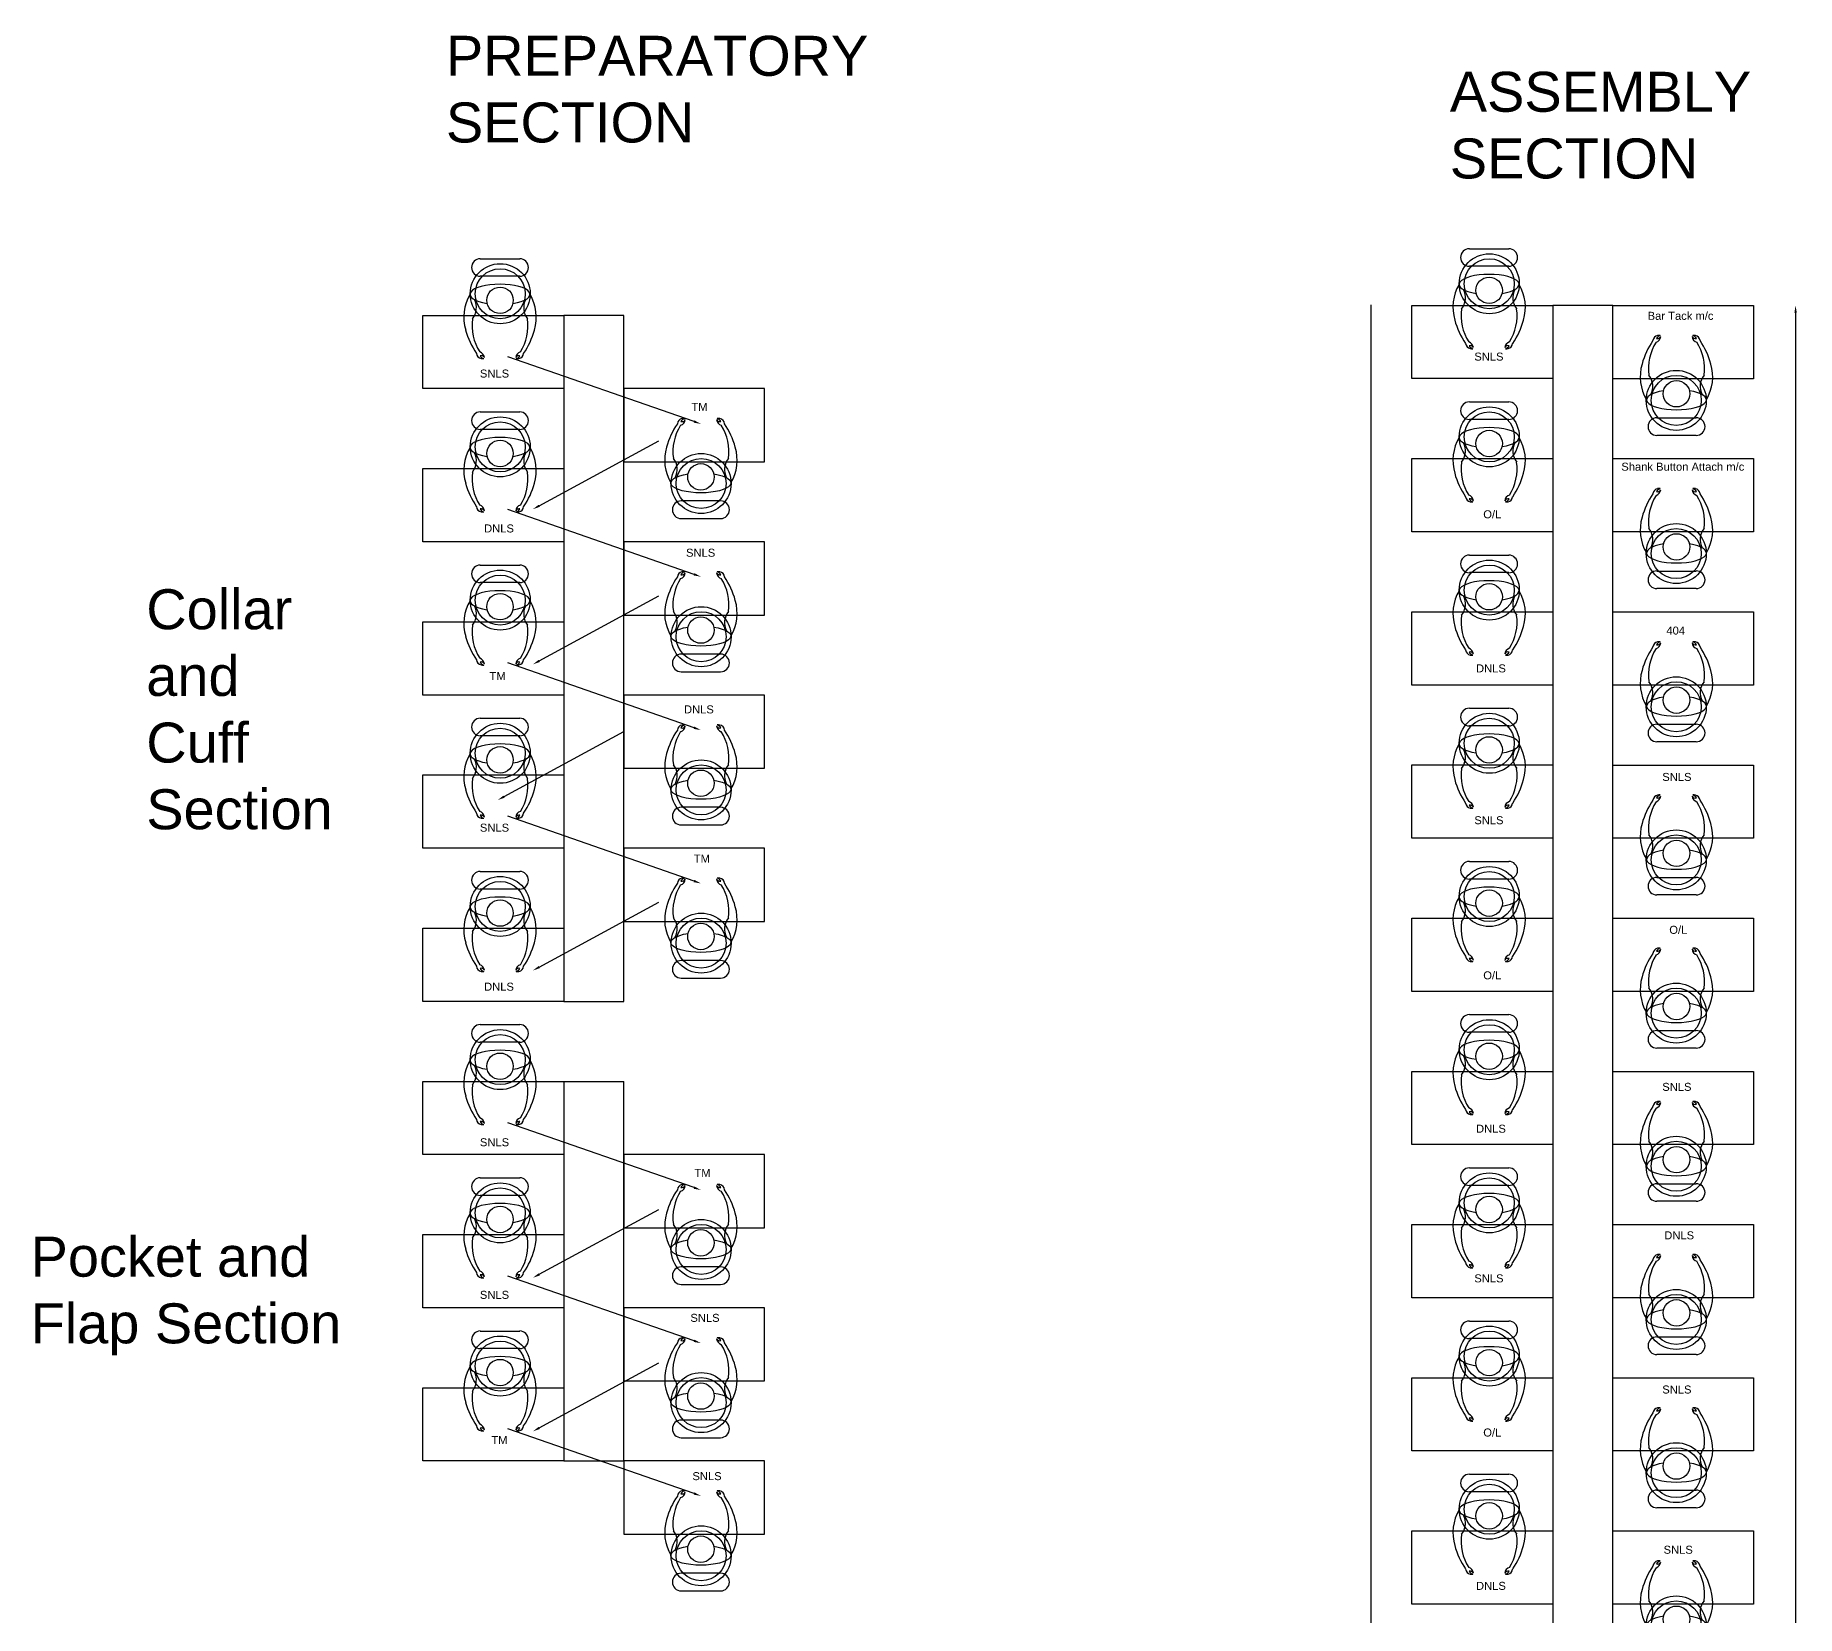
# Model space of a CAD drawing. Header units: feet. Extents: x 2.7 to 47.6, y 13.3 to 84.6.
# Drawn here: x 3.52 to 47.55, y 45.06 to 84.58 of the extents above; entities that cross this region are included whole.
import ezdxf

# ---------------------------------------------------------------- set-up
doc = ezdxf.new("R2010")
doc.units = ezdxf.units.FT
doc.header["$MEASUREMENT"] = 0
doc.styles.get("Standard").update_dxf_attribs({"font": 'arial.ttf'})

# ---------------------------------------------------------------- blocks, each defined once
blk = doc.blocks.new('*U15')
for points in [[(-0.324, 1.624), (0.66, 1.624)], [(0.66, 1.185), (-0.324, 1.185)]]:
    blk.add_lwpolyline(points)
blk.add_lwpolyline([(1.76, -1.624), (-1.76, -1.624), (-1.76, 0.206), (1.76, 0.206)], close=True)
for centre, radius in [((0.174, 0.748), 0.75), ((0.174, 0.748), 0.625), ((0.169, 0.583), 0.331)]:
    blk.add_circle(centre, radius)
for centre, radius, start, end in [((-0.324, 1.404), 0.22, 90, 270), ((0.66, 1.404), 0.22, 270, 90), ((0.393, 0.161), 1.129, 149.5661, 196.4975), ((-0.862, 0.399), 0.441, 321.0084, 27.6325), ((1.201, 0.399), 0.441, 152.3675, 218.9916), ((-0.054, 0.161), 1.129, 343.5025, 30.4339), ((0.7, -0.047), 1.231, 172.1339, 212.4052), ((-0.362, -0.047), 1.231, 327.5948, 7.8661), ((1.171, 0.345), 1.928, 195.1511, 214.4355), ((-0.832, 0.345), 1.928, 325.5645, 344.8489), ((-0.279, -0.735), 0.141, 184.3901, 259.8775), ((-0.383, -0.861), 0.161, 4.7874, 74.1711), ((-0.303, -0.887), 0.0892, 25.56, 106.9811), ((-0.2, -0.734), 0.146, 207.5188, 255.3197), ((-0.249, -0.157), 0.719, 265.656, 270.9775), ((0.722, -0.861), 0.161, 105.8289, 175.2126), ((0.642, -0.887), 0.0892, 73.0189, 154.44), ((0.538, -0.734), 0.146, 284.6803, 332.4812), ((0.587, -0.157), 0.719, 269.0225, 274.344), ((0.617, -0.735), 0.141, 280.1225, 355.6099)]:
    blk.add_arc(centre, radius, start, end)
blk.add_ellipse((0.169, 0.733), major_axis=(-0.75, 0), ratio=0.333333, start_param=2.015544, end_param=7.409234)
blk = doc.blocks.new('*U16')
at = {"color": 0, "linetype": 'ByBlock', "lineweight": -2, "transparency": 16777216}
for p in [(0, 61.28), (0, 57.45), (0, 53.62), (0, 49.79), (0, 45.96), (0, 42.13), (0, 38.3), (0, 34.47), (0, 30.64), (0, 26.81), (0, 22.98), (0, 19.15), (0, 15.32), (0, 11.49), (0, 7.66), (0, 3.83), (0, 0)]:
    blk.add_blockref('*U15', p, dxfattribs=at)
blk = doc.blocks.new('Arrow')
at = {"linetype": 'ByBlock', "lineweight": -2}
blk.add_lwpolyline([(19.992, 74.917), (15.339, 76.537)], dxfattribs=at)
blk.add_solid([(20.002, 74.945), (20.162, 74.858), (19.982, 74.889)])
blk = doc.blocks.new('arrow 2')
at = {"linetype": 'ByBlock', "lineweight": -2}
blk.add_lwpolyline([(16.121, 72.812), (19.11, 74.436)], dxfattribs=at)
blk.add_solid([(16.136, 72.785), (15.963, 72.726), (16.107, 72.838)])

msp = doc.modelspace()

# ---------------------------------------------------------------- linework, layer by layer
for p, q in [((16.732, 60.42), (18.232, 60.42)), ((16.732, 58.421), (18.232, 58.421)), ((16.732, 48.93), (18.232, 48.93))]:
    msp.add_line(p, q)
for points in [[(14.648, 78.988), (15.632, 78.988)], [(39.369, 79.238), (40.353, 79.238)], [(15.632, 78.549), (14.648, 78.549)], [(40.353, 78.799), (39.369, 78.799)], [(18.232, 60.42), (18.232, 77.571), (16.732, 77.571), (16.732, 60.42)], [(42.953, 14.71), (42.953, 77.819), (41.453, 77.819), (41.453, 14.71)], [(39.369, 75.408), (40.353, 75.408)], [(14.648, 75.158), (15.632, 75.158)], [(40.353, 74.969), (39.369, 74.969)], [(15.632, 74.719), (14.648, 74.719)], [(20.653, 72.932), (19.669, 72.932)], [(19.669, 72.492), (20.653, 72.492)], [(14.648, 71.328), (15.632, 71.328)], [(39.369, 71.578), (40.353, 71.578)], [(15.632, 70.889), (14.648, 70.889)], [(40.353, 71.139), (39.369, 71.139)], [(20.653, 69.102), (19.669, 69.102)], [(19.669, 68.662), (20.653, 68.662)], [(14.648, 67.498), (15.632, 67.498)], [(39.369, 67.748), (40.353, 67.748)], [(15.632, 67.059), (14.648, 67.059)], [(40.353, 67.309), (39.369, 67.309)], [(20.653, 65.272), (19.669, 65.272)], [(19.669, 64.832), (20.653, 64.832)], [(39.369, 63.918), (40.353, 63.918)], [(14.648, 63.668), (15.632, 63.668)], [(40.353, 63.479), (39.369, 63.479)], [(15.632, 63.229), (14.648, 63.229)], [(20.653, 61.442), (19.669, 61.442)], [(19.669, 61.002), (20.653, 61.002)], [(39.369, 60.088), (40.353, 60.088)], [(14.648, 59.838), (15.632, 59.838)], [(40.353, 59.649), (39.369, 59.649)], [(15.632, 59.399), (14.648, 59.399)], [(16.732, 58.421), (16.732, 48.93)], [(18.232, 48.93), (18.232, 58.421)], [(14.648, 56.008), (15.632, 56.008)], [(39.369, 56.258), (40.353, 56.258)], [(15.632, 55.569), (14.648, 55.569)], [(40.353, 55.819), (39.369, 55.819)], [(20.653, 53.782), (19.669, 53.782)], [(19.669, 53.342), (20.653, 53.342)], [(39.369, 52.428), (40.353, 52.428)], [(14.648, 52.178), (15.632, 52.178)], [(40.353, 51.989), (39.369, 51.989)], [(15.632, 51.739), (14.648, 51.739)], [(20.653, 49.952), (19.669, 49.952)], [(19.669, 49.512), (20.653, 49.512)], [(39.369, 48.598), (40.353, 48.598)], [(39.369, 48.598), (40.353, 48.598)], [(40.353, 48.159), (39.369, 48.159)], [(40.353, 48.159), (39.369, 48.159)], [(20.653, 46.122), (19.669, 46.122)], [(19.669, 45.682), (20.653, 45.682)]]:
    msp.add_lwpolyline(points)
for points in [[(16.732, 75.74), (13.212, 75.74), (13.212, 77.571), (16.732, 77.571)], [(41.453, 75.99), (37.933, 75.99), (37.933, 77.82), (41.453, 77.82)], [(21.753, 75.74), (18.232, 75.74), (18.232, 73.91), (21.753, 73.91)], [(41.453, 72.16), (37.933, 72.16), (37.933, 73.99), (41.453, 73.99)], [(16.732, 71.91), (13.212, 71.91), (13.212, 73.741), (16.732, 73.741)], [(21.753, 71.91), (18.232, 71.91), (18.232, 70.08), (21.753, 70.08)], [(41.453, 68.33), (37.933, 68.33), (37.933, 70.16), (41.453, 70.16)], [(16.732, 68.08), (13.212, 68.08), (13.212, 69.911), (16.732, 69.911)], [(21.753, 68.08), (18.232, 68.08), (18.232, 66.25), (21.753, 66.25)], [(16.732, 64.25), (13.212, 64.25), (13.212, 66.081), (16.732, 66.081)], [(41.453, 64.5), (37.933, 64.5), (37.933, 66.33), (41.453, 66.33)], [(21.753, 64.25), (18.232, 64.25), (18.232, 62.42), (21.753, 62.42)], [(16.732, 60.42), (13.212, 60.42), (13.212, 62.251), (16.732, 62.251)], [(41.453, 60.67), (37.933, 60.67), (37.933, 62.5), (41.453, 62.5)], [(41.453, 56.84), (37.933, 56.84), (37.933, 58.67), (41.453, 58.67)], [(16.732, 56.59), (13.212, 56.59), (13.212, 58.421), (16.732, 58.421)], [(21.753, 56.59), (18.232, 56.59), (18.232, 54.76), (21.753, 54.76)], [(41.453, 53.01), (37.933, 53.01), (37.933, 54.84), (41.453, 54.84)], [(16.732, 52.76), (13.212, 52.76), (13.212, 54.591), (16.732, 54.591)], [(21.753, 52.76), (18.232, 52.76), (18.232, 50.93), (21.753, 50.93)], [(16.732, 48.93), (13.212, 48.93), (13.212, 50.761), (16.732, 50.761)], [(41.453, 49.18), (37.933, 49.18), (37.933, 51.01), (41.453, 51.01)], [(21.753, 48.93), (18.232, 48.93), (18.232, 47.1), (21.753, 47.1)], [(41.453, 45.35), (37.933, 45.35), (37.933, 47.18), (41.453, 47.18)], [(41.453, 45.35), (37.933, 45.35), (37.933, 47.18), (41.453, 47.18)]]:
    msp.add_lwpolyline(points, close=True)
at = {"linetype": 'ByBlock', "lineweight": -2}
for points in [[(36.91, 14.89), (36.91, 77.831)], [(47.522, 77.639), (47.522, 14.702)]]:
    msp.add_lwpolyline(points, dxfattribs=at)
for centre, radius in [((15.146, 78.113), 0.75), ((39.867, 78.362), 0.75), ((39.867, 78.362), 0.625), ((15.146, 78.113), 0.625), ((39.862, 78.197), 0.331), ((15.141, 77.948), 0.331), ((15.146, 74.283), 0.75), ((15.146, 74.283), 0.625), ((39.867, 74.532), 0.75), ((39.867, 74.532), 0.625), ((15.141, 74.118), 0.331), ((39.862, 74.367), 0.331), ((20.167, 73.368), 0.75), ((20.167, 73.368), 0.625), ((20.162, 73.533), 0.331), ((39.867, 70.702), 0.75), ((39.867, 70.702), 0.625), ((15.146, 70.453), 0.75), ((15.146, 70.453), 0.625), ((15.141, 70.288), 0.331), ((39.862, 70.537), 0.331), ((20.167, 69.538), 0.75), ((20.167, 69.538), 0.625), ((20.162, 69.703), 0.331), ((15.146, 66.623), 0.75), ((39.867, 66.872), 0.75), ((39.867, 66.872), 0.625), ((15.146, 66.623), 0.625), ((39.862, 66.707), 0.331), ((15.141, 66.458), 0.331), ((20.167, 65.708), 0.75), ((20.167, 65.708), 0.625), ((20.162, 65.873), 0.331), ((15.146, 62.793), 0.75), ((15.146, 62.793), 0.625), ((39.867, 63.042), 0.75), ((39.867, 63.042), 0.625), ((39.862, 62.877), 0.331), ((15.141, 62.628), 0.331), ((20.167, 61.878), 0.75), ((20.167, 61.878), 0.625), ((20.162, 62.043), 0.331), ((39.867, 59.212), 0.75), ((15.146, 58.963), 0.75), ((15.146, 58.963), 0.625), ((39.867, 59.212), 0.625), ((15.141, 58.798), 0.331), ((39.862, 59.047), 0.331), ((39.867, 55.382), 0.75), ((39.867, 55.382), 0.625), ((15.146, 55.133), 0.75), ((15.146, 55.133), 0.625), ((39.862, 55.217), 0.331), ((15.141, 54.968), 0.331), ((20.167, 54.218), 0.75), ((20.167, 54.218), 0.625), ((20.162, 54.383), 0.331), ((15.146, 51.303), 0.75), ((39.867, 51.552), 0.75), ((39.867, 51.552), 0.625), ((15.146, 51.303), 0.625), ((39.862, 51.387), 0.331), ((15.141, 51.138), 0.331), ((20.167, 50.388), 0.75), ((20.167, 50.388), 0.625), ((20.162, 50.553), 0.331), ((39.867, 47.722), 0.75), ((39.867, 47.722), 0.75), ((39.867, 47.722), 0.625), ((39.867, 47.722), 0.625), ((39.862, 47.557), 0.331), ((39.862, 47.557), 0.331), ((20.167, 46.558), 0.75), ((20.167, 46.558), 0.625), ((20.162, 46.723), 0.331)]:
    msp.add_circle(centre, radius)
for centre, radius, start, end in [((14.648, 78.769), 0.22, 90, 270), ((15.632, 78.769), 0.22, 270, 90), ((39.369, 79.018), 0.22, 90, 270), ((40.353, 79.018), 0.22, 270, 90), ((15.365, 77.526), 1.129, 149.5661, 196.4975), ((14.11, 77.763), 0.441, 321.0084, 27.6325), ((16.173, 77.763), 0.441, 152.3675, 218.9916), ((14.918, 77.526), 1.129, 343.5025, 30.4339), ((40.086, 77.775), 1.129, 149.5661, 196.4975), ((38.831, 78.013), 0.441, 321.0084, 27.6325), ((40.894, 78.013), 0.441, 152.3675, 218.9916), ((39.639, 77.775), 1.129, 343.5025, 30.4339), ((40.393, 77.567), 1.231, 172.1339, 212.4052), ((39.331, 77.567), 1.231, 327.5948, 7.8661), ((16.143, 77.709), 1.928, 195.1511, 214.4355), ((15.672, 77.317), 1.231, 172.1339, 212.4052), ((14.61, 77.317), 1.231, 327.5948, 7.8661), ((14.14, 77.709), 1.928, 325.5645, 344.8489), ((40.864, 77.959), 1.928, 195.1511, 214.4355), ((38.861, 77.959), 1.928, 325.5645, 344.8489), ((14.693, 76.63), 0.141, 184.3901, 259.8775), ((14.589, 76.503), 0.161, 4.7874, 74.1711), ((15.694, 76.503), 0.161, 105.8289, 175.2126), ((15.589, 76.63), 0.141, 280.1225, 355.6099), ((39.414, 76.879), 0.141, 184.3901, 259.8775), ((39.31, 76.752), 0.161, 4.7874, 74.1711), ((39.39, 76.727), 0.0892, 25.56, 106.9811), ((39.494, 76.88), 0.146, 207.5188, 255.3197), ((39.444, 77.457), 0.719, 265.656, 270.9775), ((40.415, 76.752), 0.161, 105.8289, 175.2126), ((40.335, 76.727), 0.0892, 73.0189, 154.44), ((40.231, 76.88), 0.146, 284.6803, 332.4812), ((40.281, 77.457), 0.719, 269.0225, 274.344), ((40.31, 76.879), 0.141, 280.1225, 355.6099), ((14.669, 76.478), 0.0892, 25.56, 106.9811), ((14.772, 76.631), 0.146, 207.5188, 255.3197), ((14.723, 77.208), 0.719, 265.656, 270.9775), ((15.614, 76.478), 0.0892, 73.0189, 154.44), ((15.51, 76.631), 0.146, 284.6803, 332.4812), ((15.56, 77.208), 0.719, 269.0225, 274.344), ((39.369, 75.188), 0.22, 90, 270), ((40.353, 75.188), 0.22, 270, 90), ((14.648, 74.939), 0.22, 90, 270), ((15.632, 74.939), 0.22, 270, 90), ((21.164, 73.772), 1.928, 145.5645, 164.8489), ((19.714, 74.851), 0.141, 100.1225, 175.6099), ((19.61, 74.978), 0.161, 285.8289, 355.2126), ((19.793, 74.85), 0.146, 104.6803, 152.4812), ((19.689, 75.003), 0.0892, 253.0189, 334.44), ((19.744, 74.273), 0.719, 89.0225, 94.344), ((20.635, 75.003), 0.0892, 205.56, 286.9811), ((20.714, 74.978), 0.161, 184.7874, 254.1711), ((20.58, 74.273), 0.719, 85.656, 90.9775), ((20.531, 74.85), 0.146, 27.5188, 75.3197), ((20.61, 74.851), 0.141, 4.3901, 79.8775), ((19.16, 73.772), 1.928, 15.1511, 34.4355), ((20.693, 74.164), 1.231, 147.5948, 187.8661), ((19.631, 74.164), 1.231, 352.1339, 32.4052), ((40.086, 73.945), 1.129, 149.5661, 196.4975), ((39.639, 73.945), 1.129, 343.5025, 30.4339), ((15.365, 73.696), 1.129, 149.5661, 196.4975), ((14.11, 73.933), 0.441, 321.0084, 27.6325), ((16.173, 73.933), 0.441, 152.3675, 218.9916), ((14.918, 73.696), 1.129, 343.5025, 30.4339), ((20.385, 73.955), 1.129, 163.5025, 210.4339), ((19.131, 73.718), 0.441, 332.3675, 38.9916), ((21.193, 73.718), 0.441, 141.0084, 207.6325), ((19.938, 73.955), 1.129, 329.5661, 16.4975), ((38.831, 74.183), 0.441, 321.0084, 27.6325), ((40.894, 74.183), 0.441, 152.3675, 218.9916), ((15.672, 73.487), 1.231, 172.1339, 212.4052), ((14.61, 73.487), 1.231, 327.5948, 7.8661), ((40.864, 74.129), 1.928, 195.1511, 214.4355), ((40.393, 73.737), 1.231, 172.1339, 212.4052), ((39.331, 73.737), 1.231, 327.5948, 7.8661), ((38.861, 74.129), 1.928, 325.5645, 344.8489), ((16.143, 73.879), 1.928, 195.1511, 214.4355), ((14.14, 73.879), 1.928, 325.5645, 344.8489), ((14.693, 72.8), 0.141, 184.3901, 259.8775), ((14.589, 72.673), 0.161, 4.7874, 74.1711), ((14.669, 72.648), 0.0892, 25.56, 106.9811), ((14.772, 72.801), 0.146, 207.5188, 255.3197), ((14.723, 73.378), 0.719, 265.656, 270.9775), ((15.694, 72.673), 0.161, 105.8289, 175.2126), ((15.614, 72.648), 0.0892, 73.0189, 154.44), ((15.51, 72.801), 0.146, 284.6803, 332.4812), ((15.56, 73.378), 0.719, 269.0225, 274.344), ((15.589, 72.8), 0.141, 280.1225, 355.6099), ((19.669, 72.712), 0.22, 90, 270), ((20.653, 72.712), 0.22, 270, 90), ((39.414, 73.049), 0.141, 184.3901, 259.8775), ((39.31, 72.922), 0.161, 4.7874, 74.1711), ((39.39, 72.897), 0.0892, 25.56, 106.9811), ((39.494, 73.05), 0.146, 207.5188, 255.3197), ((39.444, 73.627), 0.719, 265.656, 270.9775), ((40.415, 72.922), 0.161, 105.8289, 175.2126), ((40.335, 72.897), 0.0892, 73.0189, 154.44), ((40.231, 73.05), 0.146, 284.6803, 332.4812), ((40.281, 73.627), 0.719, 269.0225, 274.344), ((40.31, 73.049), 0.141, 280.1225, 355.6099), ((14.648, 71.109), 0.22, 90, 270), ((15.632, 71.109), 0.22, 270, 90), ((39.369, 71.358), 0.22, 90, 270), ((40.353, 71.358), 0.22, 270, 90), ((21.164, 69.942), 1.928, 145.5645, 164.8489), ((20.693, 70.334), 1.231, 147.5948, 187.8661), ((19.714, 71.021), 0.141, 100.1225, 175.6099), ((19.61, 71.148), 0.161, 285.8289, 355.2126), ((19.793, 71.02), 0.146, 104.6803, 152.4812), ((19.689, 71.173), 0.0892, 253.0189, 334.44), ((19.744, 70.443), 0.719, 89.0225, 94.344), ((20.635, 71.173), 0.0892, 205.56, 286.9811), ((20.714, 71.148), 0.161, 184.7874, 254.1711), ((20.58, 70.443), 0.719, 85.656, 90.9775), ((20.531, 71.02), 0.146, 27.5188, 75.3197), ((20.61, 71.021), 0.141, 4.3901, 79.8775), ((19.631, 70.334), 1.231, 352.1339, 32.4052), ((19.16, 69.942), 1.928, 15.1511, 34.4355), ((20.385, 70.125), 1.129, 163.5025, 210.4339), ((19.938, 70.125), 1.129, 329.5661, 16.4975), ((40.086, 70.115), 1.129, 149.5661, 196.4975), ((38.831, 70.353), 0.441, 321.0084, 27.6325), ((40.894, 70.353), 0.441, 152.3675, 218.9916), ((39.639, 70.115), 1.129, 343.5025, 30.4339), ((15.365, 69.866), 1.129, 149.5661, 196.4975), ((14.11, 70.103), 0.441, 321.0084, 27.6325), ((16.173, 70.103), 0.441, 152.3675, 218.9916), ((14.918, 69.866), 1.129, 343.5025, 30.4339), ((19.131, 69.888), 0.441, 332.3675, 38.9916), ((21.193, 69.888), 0.441, 141.0084, 207.6325), ((40.393, 69.907), 1.231, 172.1339, 212.4052), ((39.331, 69.907), 1.231, 327.5948, 7.8661), ((15.672, 69.657), 1.231, 172.1339, 212.4052), ((14.61, 69.657), 1.231, 327.5948, 7.8661), ((40.864, 70.299), 1.928, 195.1511, 214.4355), ((38.861, 70.299), 1.928, 325.5645, 344.8489), ((16.143, 70.049), 1.928, 195.1511, 214.4355), ((14.14, 70.049), 1.928, 325.5645, 344.8489), ((39.414, 69.219), 0.141, 184.3901, 259.8775), ((39.31, 69.092), 0.161, 4.7874, 74.1711), ((39.39, 69.067), 0.0892, 25.56, 106.9811), ((39.494, 69.22), 0.146, 207.5188, 255.3197), ((40.415, 69.092), 0.161, 105.8289, 175.2126), ((40.335, 69.067), 0.0892, 73.0189, 154.44), ((40.231, 69.22), 0.146, 284.6803, 332.4812), ((40.31, 69.219), 0.141, 280.1225, 355.6099), ((14.693, 68.97), 0.141, 184.3901, 259.8775), ((14.589, 68.843), 0.161, 4.7874, 74.1711), ((14.669, 68.818), 0.0892, 25.56, 106.9811), ((14.772, 68.971), 0.146, 207.5188, 255.3197), ((14.723, 69.548), 0.719, 265.656, 270.9775), ((15.694, 68.843), 0.161, 105.8289, 175.2126), ((15.614, 68.818), 0.0892, 73.0189, 154.44), ((15.51, 68.971), 0.146, 284.6803, 332.4812), ((15.56, 69.548), 0.719, 269.0225, 274.344), ((15.589, 68.97), 0.141, 280.1225, 355.6099), ((19.669, 68.882), 0.22, 90, 270), ((20.653, 68.882), 0.22, 270, 90), ((39.444, 69.797), 0.719, 265.656, 270.9775), ((40.281, 69.797), 0.719, 269.0225, 274.344), ((14.648, 67.279), 0.22, 90, 270), ((15.632, 67.279), 0.22, 270, 90), ((39.369, 67.528), 0.22, 90, 270), ((40.353, 67.528), 0.22, 270, 90), ((21.164, 66.112), 1.928, 145.5645, 164.8489), ((20.693, 66.504), 1.231, 147.5948, 187.8661), ((19.714, 67.191), 0.141, 100.1225, 175.6099), ((19.61, 67.318), 0.161, 285.8289, 355.2126), ((19.793, 67.19), 0.146, 104.6803, 152.4812), ((19.689, 67.343), 0.0892, 253.0189, 334.44), ((19.744, 66.613), 0.719, 89.0225, 94.344), ((20.635, 67.343), 0.0892, 205.56, 286.9811), ((20.714, 67.318), 0.161, 184.7874, 254.1711), ((20.58, 66.613), 0.719, 85.656, 90.9775), ((20.531, 67.19), 0.146, 27.5188, 75.3197), ((20.61, 67.191), 0.141, 4.3901, 79.8775), ((19.631, 66.504), 1.231, 352.1339, 32.4052), ((19.16, 66.112), 1.928, 15.1511, 34.4355), ((15.365, 66.036), 1.129, 149.5661, 196.4975), ((14.918, 66.036), 1.129, 343.5025, 30.4339), ((20.385, 66.295), 1.129, 163.5025, 210.4339), ((19.938, 66.295), 1.129, 329.5661, 16.4975), ((40.086, 66.285), 1.129, 149.5661, 196.4975), ((38.831, 66.523), 0.441, 321.0084, 27.6325), ((40.894, 66.523), 0.441, 152.3675, 218.9916), ((39.639, 66.285), 1.129, 343.5025, 30.4339), ((14.11, 66.273), 0.441, 321.0084, 27.6325), ((16.173, 66.273), 0.441, 152.3675, 218.9916), ((19.131, 66.058), 0.441, 332.3675, 38.9916), ((21.193, 66.058), 0.441, 141.0084, 207.6325), ((40.393, 66.077), 1.231, 172.1339, 212.4052), ((39.331, 66.077), 1.231, 327.5948, 7.8661), ((16.143, 66.219), 1.928, 195.1511, 214.4355), ((15.672, 65.827), 1.231, 172.1339, 212.4052), ((14.61, 65.827), 1.231, 327.5948, 7.8661), ((14.14, 66.219), 1.928, 325.5645, 344.8489), ((40.864, 66.469), 1.928, 195.1511, 214.4355), ((38.861, 66.469), 1.928, 325.5645, 344.8489), ((14.589, 65.013), 0.161, 4.7874, 74.1711), ((15.694, 65.013), 0.161, 105.8289, 175.2126), ((19.669, 65.052), 0.22, 90, 270), ((20.653, 65.052), 0.22, 270, 90), ((39.414, 65.389), 0.141, 184.3901, 259.8775), ((39.31, 65.262), 0.161, 4.7874, 74.1711), ((39.39, 65.237), 0.0892, 25.56, 106.9811), ((39.494, 65.39), 0.146, 207.5188, 255.3197), ((39.444, 65.967), 0.719, 265.656, 270.9775), ((40.415, 65.262), 0.161, 105.8289, 175.2126), ((40.335, 65.237), 0.0892, 73.0189, 154.44), ((40.231, 65.39), 0.146, 284.6803, 332.4812), ((40.281, 65.967), 0.719, 269.0225, 274.344), ((40.31, 65.389), 0.141, 280.1225, 355.6099), ((14.693, 65.14), 0.141, 184.3901, 259.8775), ((14.669, 64.988), 0.0892, 25.56, 106.9811), ((14.772, 65.141), 0.146, 207.5188, 255.3197), ((14.723, 65.718), 0.719, 265.656, 270.9775), ((15.614, 64.988), 0.0892, 73.0189, 154.44), ((15.51, 65.141), 0.146, 284.6803, 332.4812), ((15.56, 65.718), 0.719, 269.0225, 274.344), ((15.589, 65.14), 0.141, 280.1225, 355.6099), ((39.369, 63.698), 0.22, 90, 270), ((40.353, 63.698), 0.22, 270, 90), ((14.648, 63.449), 0.22, 90, 270), ((15.632, 63.449), 0.22, 270, 90), ((19.714, 63.361), 0.141, 100.1225, 175.6099), ((19.61, 63.488), 0.161, 285.8289, 355.2126), ((19.793, 63.36), 0.146, 104.6803, 152.4812), ((19.689, 63.513), 0.0892, 253.0189, 334.44), ((19.744, 62.783), 0.719, 89.0225, 94.344), ((20.635, 63.513), 0.0892, 205.56, 286.9811), ((20.714, 63.488), 0.161, 184.7874, 254.1711), ((20.58, 62.783), 0.719, 85.656, 90.9775), ((20.531, 63.36), 0.146, 27.5188, 75.3197), ((20.61, 63.361), 0.141, 4.3901, 79.8775), ((21.164, 62.282), 1.928, 145.5645, 164.8489), ((20.693, 62.674), 1.231, 147.5948, 187.8661), ((19.631, 62.674), 1.231, 352.1339, 32.4052), ((19.16, 62.282), 1.928, 15.1511, 34.4355), ((40.086, 62.455), 1.129, 149.5661, 196.4975), ((39.639, 62.455), 1.129, 343.5025, 30.4339), ((15.365, 62.206), 1.129, 149.5661, 196.4975), ((14.11, 62.443), 0.441, 321.0084, 27.6325), ((16.173, 62.443), 0.441, 152.3675, 218.9916), ((14.918, 62.206), 1.129, 343.5025, 30.4339), ((20.385, 62.465), 1.129, 163.5025, 210.4339), ((19.938, 62.465), 1.129, 329.5661, 16.4975), ((38.831, 62.693), 0.441, 321.0084, 27.6325), ((40.894, 62.693), 0.441, 152.3675, 218.9916), ((15.672, 61.997), 1.231, 172.1339, 212.4052), ((14.61, 61.997), 1.231, 327.5948, 7.8661), ((19.131, 62.228), 0.441, 332.3675, 38.9916), ((21.193, 62.228), 0.441, 141.0084, 207.6325), ((40.864, 62.639), 1.928, 195.1511, 214.4355), ((40.393, 62.247), 1.231, 172.1339, 212.4052), ((39.331, 62.247), 1.231, 327.5948, 7.8661), ((38.861, 62.639), 1.928, 325.5645, 344.8489), ((16.143, 62.389), 1.928, 195.1511, 214.4355), ((14.14, 62.389), 1.928, 325.5645, 344.8489), ((14.693, 61.31), 0.141, 184.3901, 259.8775), ((14.589, 61.183), 0.161, 4.7874, 74.1711), ((14.669, 61.158), 0.0892, 25.56, 106.9811), ((14.772, 61.311), 0.146, 207.5188, 255.3197), ((15.694, 61.183), 0.161, 105.8289, 175.2126), ((15.614, 61.158), 0.0892, 73.0189, 154.44), ((15.51, 61.311), 0.146, 284.6803, 332.4812), ((15.589, 61.31), 0.141, 280.1225, 355.6099), ((19.669, 61.222), 0.22, 90, 270), ((20.653, 61.222), 0.22, 270, 90), ((39.414, 61.559), 0.141, 184.3901, 259.8775), ((39.31, 61.432), 0.161, 4.7874, 74.1711), ((39.39, 61.407), 0.0892, 25.56, 106.9811), ((39.494, 61.56), 0.146, 207.5188, 255.3197), ((39.444, 62.137), 0.719, 265.656, 270.9775), ((40.415, 61.432), 0.161, 105.8289, 175.2126), ((40.335, 61.407), 0.0892, 73.0189, 154.44), ((40.231, 61.56), 0.146, 284.6803, 332.4812), ((40.281, 62.137), 0.719, 269.0225, 274.344), ((40.31, 61.559), 0.141, 280.1225, 355.6099), ((14.723, 61.888), 0.719, 265.656, 270.9775), ((15.56, 61.888), 0.719, 269.0225, 274.344), ((39.369, 59.868), 0.22, 90, 270), ((40.353, 59.868), 0.22, 270, 90), ((14.648, 59.619), 0.22, 90, 270), ((15.632, 59.619), 0.22, 270, 90), ((40.086, 58.625), 1.129, 149.5661, 196.4975), ((38.831, 58.863), 0.441, 321.0084, 27.6325), ((40.894, 58.863), 0.441, 152.3675, 218.9916), ((39.639, 58.625), 1.129, 343.5025, 30.4339), ((15.365, 58.376), 1.129, 149.5661, 196.4975), ((14.11, 58.613), 0.441, 321.0084, 27.6325), ((16.173, 58.613), 0.441, 152.3675, 218.9916), ((14.918, 58.376), 1.129, 343.5025, 30.4339), ((40.393, 58.417), 1.231, 172.1339, 212.4052), ((39.331, 58.417), 1.231, 327.5948, 7.8661), ((15.672, 58.167), 1.231, 172.1339, 212.4052), ((14.61, 58.167), 1.231, 327.5948, 7.8661), ((40.864, 58.809), 1.928, 195.1511, 214.4355), ((38.861, 58.809), 1.928, 325.5645, 344.8489), ((16.143, 58.559), 1.928, 195.1511, 214.4355), ((14.14, 58.559), 1.928, 325.5645, 344.8489), ((39.414, 57.729), 0.141, 184.3901, 259.8775), ((39.31, 57.602), 0.161, 4.7874, 74.1711), ((40.415, 57.602), 0.161, 105.8289, 175.2126), ((40.31, 57.729), 0.141, 280.1225, 355.6099), ((14.693, 57.48), 0.141, 184.3901, 259.8775), ((14.589, 57.353), 0.161, 4.7874, 74.1711), ((14.669, 57.328), 0.0892, 25.56, 106.9811), ((14.772, 57.481), 0.146, 207.5188, 255.3197), ((14.723, 58.058), 0.719, 265.656, 270.9775), ((15.694, 57.353), 0.161, 105.8289, 175.2126), ((15.614, 57.328), 0.0892, 73.0189, 154.44), ((15.51, 57.481), 0.146, 284.6803, 332.4812), ((15.56, 58.058), 0.719, 269.0225, 274.344), ((15.589, 57.48), 0.141, 280.1225, 355.6099), ((39.39, 57.577), 0.0892, 25.56, 106.9811), ((39.494, 57.73), 0.146, 207.5188, 255.3197), ((39.444, 58.307), 0.719, 265.656, 270.9775), ((40.335, 57.577), 0.0892, 73.0189, 154.44), ((40.231, 57.73), 0.146, 284.6803, 332.4812), ((40.281, 58.307), 0.719, 269.0225, 274.344), ((14.648, 55.789), 0.22, 90, 270), ((15.632, 55.789), 0.22, 270, 90), ((39.369, 56.038), 0.22, 90, 270), ((40.353, 56.038), 0.22, 270, 90), ((21.164, 54.622), 1.928, 145.5645, 164.8489), ((20.693, 55.014), 1.231, 147.5948, 187.8661), ((19.714, 55.701), 0.141, 100.1225, 175.6099), ((19.61, 55.828), 0.161, 285.8289, 355.2126), ((19.793, 55.7), 0.146, 104.6803, 152.4812), ((19.689, 55.853), 0.0892, 253.0189, 334.44), ((19.744, 55.123), 0.719, 89.0225, 94.344), ((20.635, 55.853), 0.0892, 205.56, 286.9811), ((20.714, 55.828), 0.161, 184.7874, 254.1711), ((20.58, 55.123), 0.719, 85.656, 90.9775), ((20.531, 55.7), 0.146, 27.5188, 75.3197), ((20.61, 55.701), 0.141, 4.3901, 79.8775), ((19.631, 55.014), 1.231, 352.1339, 32.4052), ((19.16, 54.622), 1.928, 15.1511, 34.4355), ((15.365, 54.546), 1.129, 149.5661, 196.4975), ((14.918, 54.546), 1.129, 343.5025, 30.4339), ((20.385, 54.805), 1.129, 163.5025, 210.4339), ((19.938, 54.805), 1.129, 329.5661, 16.4975), ((40.086, 54.795), 1.129, 149.5661, 196.4975), ((38.831, 55.033), 0.441, 321.0084, 27.6325), ((40.894, 55.033), 0.441, 152.3675, 218.9916), ((39.639, 54.795), 1.129, 343.5025, 30.4339), ((14.11, 54.783), 0.441, 321.0084, 27.6325), ((16.173, 54.783), 0.441, 152.3675, 218.9916), ((19.131, 54.568), 0.441, 332.3675, 38.9916), ((21.193, 54.568), 0.441, 141.0084, 207.6325), ((40.393, 54.587), 1.231, 172.1339, 212.4052), ((39.331, 54.587), 1.231, 327.5948, 7.8661), ((16.143, 54.729), 1.928, 195.1511, 214.4355), ((15.672, 54.337), 1.231, 172.1339, 212.4052), ((14.61, 54.337), 1.231, 327.5948, 7.8661), ((14.14, 54.729), 1.928, 325.5645, 344.8489), ((40.864, 54.979), 1.928, 195.1511, 214.4355), ((38.861, 54.979), 1.928, 325.5645, 344.8489), ((19.669, 53.562), 0.22, 90, 270), ((20.653, 53.562), 0.22, 270, 90), ((39.414, 53.899), 0.141, 184.3901, 259.8775), ((39.31, 53.772), 0.161, 4.7874, 74.1711), ((39.39, 53.747), 0.0892, 25.56, 106.9811), ((39.494, 53.9), 0.146, 207.5188, 255.3197), ((39.444, 54.477), 0.719, 265.656, 270.9775), ((40.415, 53.772), 0.161, 105.8289, 175.2126), ((40.335, 53.747), 0.0892, 73.0189, 154.44), ((40.231, 53.9), 0.146, 284.6803, 332.4812), ((40.281, 54.477), 0.719, 269.0225, 274.344), ((40.31, 53.899), 0.141, 280.1225, 355.6099), ((14.693, 53.65), 0.141, 184.3901, 259.8775), ((14.589, 53.523), 0.161, 4.7874, 74.1711), ((14.669, 53.498), 0.0892, 25.56, 106.9811), ((14.772, 53.651), 0.146, 207.5188, 255.3197), ((14.723, 54.228), 0.719, 265.656, 270.9775), ((15.694, 53.523), 0.161, 105.8289, 175.2126), ((15.614, 53.498), 0.0892, 73.0189, 154.44), ((15.51, 53.651), 0.146, 284.6803, 332.4812), ((15.56, 54.228), 0.719, 269.0225, 274.344), ((15.589, 53.65), 0.141, 280.1225, 355.6099), ((39.369, 52.208), 0.22, 90, 270), ((40.353, 52.208), 0.22, 270, 90), ((14.648, 51.959), 0.22, 90, 270), ((15.632, 51.959), 0.22, 270, 90), ((19.714, 51.871), 0.141, 100.1225, 175.6099), ((19.61, 51.998), 0.161, 285.8289, 355.2126), ((19.793, 51.87), 0.146, 104.6803, 152.4812), ((19.689, 52.023), 0.0892, 253.0189, 334.44), ((19.744, 51.293), 0.719, 89.0225, 94.344), ((20.635, 52.023), 0.0892, 205.56, 286.9811), ((20.714, 51.998), 0.161, 184.7874, 254.1711), ((20.58, 51.293), 0.719, 85.656, 90.9775), ((20.531, 51.87), 0.146, 27.5188, 75.3197), ((20.61, 51.871), 0.141, 4.3901, 79.8775), ((21.164, 50.792), 1.928, 145.5645, 164.8489), ((20.693, 51.184), 1.231, 147.5948, 187.8661), ((19.631, 51.184), 1.231, 352.1339, 32.4052), ((19.16, 50.792), 1.928, 15.1511, 34.4355), ((40.086, 50.965), 1.129, 149.5661, 196.4975), ((39.639, 50.965), 1.129, 343.5025, 30.4339), ((15.365, 50.716), 1.129, 149.5661, 196.4975), ((14.11, 50.953), 0.441, 321.0084, 27.6325), ((16.173, 50.953), 0.441, 152.3675, 218.9916), ((14.918, 50.716), 1.129, 343.5025, 30.4339), ((20.385, 50.975), 1.129, 163.5025, 210.4339), ((19.938, 50.975), 1.129, 329.5661, 16.4975), ((38.831, 51.203), 0.441, 321.0084, 27.6325), ((40.894, 51.203), 0.441, 152.3675, 218.9916), ((15.672, 50.507), 1.231, 172.1339, 212.4052), ((14.61, 50.507), 1.231, 327.5948, 7.8661), ((19.131, 50.738), 0.441, 332.3675, 38.9916), ((21.193, 50.738), 0.441, 141.0084, 207.6325), ((40.864, 51.149), 1.928, 195.1511, 214.4355), ((40.393, 50.757), 1.231, 172.1339, 212.4052), ((39.331, 50.757), 1.231, 327.5948, 7.8661), ((38.861, 51.149), 1.928, 325.5645, 344.8489), ((16.143, 50.899), 1.928, 195.1511, 214.4355), ((14.14, 50.899), 1.928, 325.5645, 344.8489), ((14.693, 49.82), 0.141, 184.3901, 259.8775), ((14.589, 49.693), 0.161, 4.7874, 74.1711), ((14.669, 49.668), 0.0892, 25.56, 106.9811), ((14.772, 49.821), 0.146, 207.5188, 255.3197), ((15.694, 49.693), 0.161, 105.8289, 175.2126), ((15.614, 49.668), 0.0892, 73.0189, 154.44), ((15.51, 49.821), 0.146, 284.6803, 332.4812), ((15.589, 49.82), 0.141, 280.1225, 355.6099), ((19.669, 49.732), 0.22, 90, 270), ((20.653, 49.732), 0.22, 270, 90), ((39.414, 50.069), 0.141, 184.3901, 259.8775), ((39.31, 49.942), 0.161, 4.7874, 74.1711), ((39.39, 49.917), 0.0892, 25.56, 106.9811), ((39.494, 50.07), 0.146, 207.5188, 255.3197), ((39.444, 50.647), 0.719, 265.656, 270.9775), ((40.415, 49.942), 0.161, 105.8289, 175.2126), ((40.335, 49.917), 0.0892, 73.0189, 154.44), ((40.231, 50.07), 0.146, 284.6803, 332.4812), ((40.281, 50.647), 0.719, 269.0225, 274.344), ((40.31, 50.069), 0.141, 280.1225, 355.6099), ((14.723, 50.398), 0.719, 265.656, 270.9775), ((15.56, 50.398), 0.719, 269.0225, 274.344), ((39.369, 48.378), 0.22, 90, 270), ((39.369, 48.378), 0.22, 90, 270), ((40.353, 48.378), 0.22, 270, 90), ((40.353, 48.378), 0.22, 270, 90), ((21.164, 46.962), 1.928, 145.5645, 164.8489), ((20.693, 47.354), 1.231, 147.5948, 187.8661), ((19.714, 48.041), 0.141, 100.1225, 175.6099), ((19.61, 48.168), 0.161, 285.8289, 355.2126), ((19.793, 48.04), 0.146, 104.6803, 152.4812), ((19.689, 48.193), 0.0892, 253.0189, 334.44), ((19.744, 47.463), 0.719, 89.0225, 94.344), ((20.635, 48.193), 0.0892, 205.56, 286.9811), ((20.714, 48.168), 0.161, 184.7874, 254.1711), ((20.58, 47.463), 0.719, 85.656, 90.9775), ((20.531, 48.04), 0.146, 27.5188, 75.3197), ((20.61, 48.041), 0.141, 4.3901, 79.8775), ((19.631, 47.354), 1.231, 352.1339, 32.4052), ((19.16, 46.962), 1.928, 15.1511, 34.4355), ((40.086, 47.135), 1.129, 149.5661, 196.4975), ((40.086, 47.135), 1.129, 149.5661, 196.4975), ((38.831, 47.373), 0.441, 321.0084, 27.6325), ((38.831, 47.373), 0.441, 321.0084, 27.6325), ((40.894, 47.373), 0.441, 152.3675, 218.9916), ((40.894, 47.373), 0.441, 152.3675, 218.9916), ((39.639, 47.135), 1.129, 343.5025, 30.4339), ((39.639, 47.135), 1.129, 343.5025, 30.4339), ((20.385, 47.145), 1.129, 163.5025, 210.4339), ((19.131, 46.908), 0.441, 332.3675, 38.9916), ((21.193, 46.908), 0.441, 141.0084, 207.6325), ((19.938, 47.145), 1.129, 329.5661, 16.4975), ((40.864, 47.319), 1.928, 195.1511, 214.4355), ((40.864, 47.319), 1.928, 195.1511, 214.4355), ((40.393, 46.927), 1.231, 172.1339, 212.4052), ((40.393, 46.927), 1.231, 172.1339, 212.4052), ((39.331, 46.927), 1.231, 327.5948, 7.8661), ((39.331, 46.927), 1.231, 327.5948, 7.8661), ((38.861, 47.319), 1.928, 325.5645, 344.8489), ((38.861, 47.319), 1.928, 325.5645, 344.8489), ((39.31, 46.112), 0.161, 4.7874, 74.1711), ((39.31, 46.112), 0.161, 4.7874, 74.1711), ((40.415, 46.112), 0.161, 105.8289, 175.2126), ((40.415, 46.112), 0.161, 105.8289, 175.2126), ((19.669, 45.902), 0.22, 90, 270), ((20.653, 45.902), 0.22, 270, 90), ((39.414, 46.239), 0.141, 184.3901, 259.8775), ((39.414, 46.239), 0.141, 184.3901, 259.8775), ((39.39, 46.087), 0.0892, 25.56, 106.9811), ((39.39, 46.087), 0.0892, 25.56, 106.9811), ((39.494, 46.24), 0.146, 207.5188, 255.3197), ((39.494, 46.24), 0.146, 207.5188, 255.3197), ((39.444, 46.817), 0.719, 265.656, 270.9775), ((39.444, 46.817), 0.719, 265.656, 270.9775), ((40.335, 46.087), 0.0892, 73.0189, 154.44), ((40.335, 46.087), 0.0892, 73.0189, 154.44), ((40.231, 46.24), 0.146, 284.6803, 332.4812), ((40.231, 46.24), 0.146, 284.6803, 332.4812), ((40.281, 46.817), 0.719, 269.0225, 274.344), ((40.281, 46.817), 0.719, 269.0225, 274.344), ((40.31, 46.239), 0.141, 280.1225, 355.6099), ((40.31, 46.239), 0.141, 280.1225, 355.6099)]:
    msp.add_arc(centre, radius, start, end)
for centre in [(39.862, 78.347), (15.141, 78.098), (15.141, 74.268), (39.862, 74.517), (39.862, 70.687), (15.141, 70.438), (39.862, 66.857), (15.141, 66.608), (15.141, 62.778), (39.862, 63.027), (39.862, 59.197), (15.141, 58.948), (39.862, 55.367), (15.141, 55.118), (15.141, 51.288), (39.862, 51.537), (39.862, 47.707), (39.862, 47.707)]:
    msp.add_ellipse(centre, major_axis=(-0.75, 0), ratio=0.333333, start_param=2.015544, end_param=7.409234)
at = {"extrusion": (0, 0, -1)}
for centre in [(20.162, 73.383), (20.162, 69.553), (20.162, 65.723), (20.162, 61.893), (20.162, 54.233), (20.162, 50.403), (20.162, 46.573)]:
    msp.add_ellipse(centre, major_axis=(-0.75, 0), ratio=0.333333, start_param=2.015544, end_param=7.409234, dxfattribs=at)
msp.add_solid([(47.492, 77.639), (47.522, 77.819), (47.552, 77.639)])

# ---------------------------------------------------------------- block references
at = {"rotation": 180}
msp.add_blockref('*U16', (44.714, 76.195), dxfattribs=at)
for name, p in [('Arrow', (0, 0)), ('arrow 2', (0, 0)), ('Arrow', (0, -3.82)), ('arrow 2', (0, -3.879)), ('Arrow', (0, -7.656)), ('arrow 2', (-0.877, -7.271)), ('Arrow', (0, -11.489)), ('arrow 2', (0, -11.534)), ('Arrow', (0, -19.154)), ('arrow 2', (0, -19.216)), ('Arrow', (0, -22.983)), ('arrow 2', (0, -23.056)), ('Arrow', (0, -26.802))]:
    msp.add_blockref(name, p)

# ---------------------------------------------------------------- texts
at = {"attachment_point": 1}
for s, width, insert, char_height in [('PREPARATORY SECTION', 4.14196, (13.789, 84.561), 1), ('ASSEMBLY SECTION', 5.04238, (38.88, 83.662), 1), ('Bar Tack m/c', 1.76627, (43.825, 77.66), 0.2), ('SNLS', 0.90536, (39.492, 76.641), 0.2), ('SNLS', 0.90536, (14.638, 76.217), 0.2), ('TM', 0.81942, (19.924, 75.384), 0.2), ('Shank Button Attach m/c', 3.07575, (43.166, 73.888), 0.2), ('O/L', 0.69971, (39.716, 72.698), 0.2), ('DNLS', 0.65486, (14.743, 72.344), 0.2), ('SNLS', 0.90536, (19.79, 71.737), 0.2), ('Collar and Cuff Section', 2.06869, (6.3, 70.724), 1), ('404', 0.857, (44.293, 69.791), 0.2), ('DNLS', 0.65486, (39.535, 68.845), 0.2), ('TM', 0.81942, (14.879, 68.656), 0.2), ('DNLS', 0.65486, (19.739, 67.82), 0.2), ('SNLS', 0.90536, (44.19, 66.132), 0.2), ('SNLS', 0.90536, (14.638, 64.863), 0.2), ('SNLS', 0.90536, (39.492, 65.049), 0.2), ('TM', 0.81942, (19.984, 64.09), 0.2), ('O/L', 0.69971, (44.365, 62.309), 0.2), ('DNLS', 0.65486, (14.743, 60.888), 0.2), ('O/L', 0.69971, (39.716, 61.171), 0.2), ('SNLS', 0.90536, (44.19, 58.383), 0.2), ('DNLS', 0.65486, (39.535, 57.337), 0.2), ('SNLS', 0.90536, (14.638, 56.998), 0.2), ('TM', 0.81942, (20, 56.232), 0.2), ('DNLS', 0.65486, (44.24, 54.67), 0.2), ('Pocket and Flap Section', 8.66895, (3.409, 54.537), 1), ('SNLS', 0.90536, (39.492, 53.595), 0.2), ('SNLS', 0.90536, (14.638, 53.183), 0.2), ('SNLS', 0.90536, (19.899, 52.608), 0.2), ('SNLS', 0.90536, (44.19, 50.816), 0.2), ('O/L', 0.69971, (39.716, 49.741), 0.2), ('TM', 0.81942, (14.924, 49.551), 0.2), ('SNLS', 0.90536, (19.95, 48.65), 0.2), ('SNLS', 0.90536, (44.223, 46.81), 0.2), ('DNLS', 0.65486, (39.535, 45.907), 0.2)]:
    msp.add_mtext_dynamic_manual_height_columns(s, width=width, gutter_width=1, heights=[0], dxfattribs=dict(at, insert=insert, char_height=char_height))

doc.saveas('drawing.dxf')
